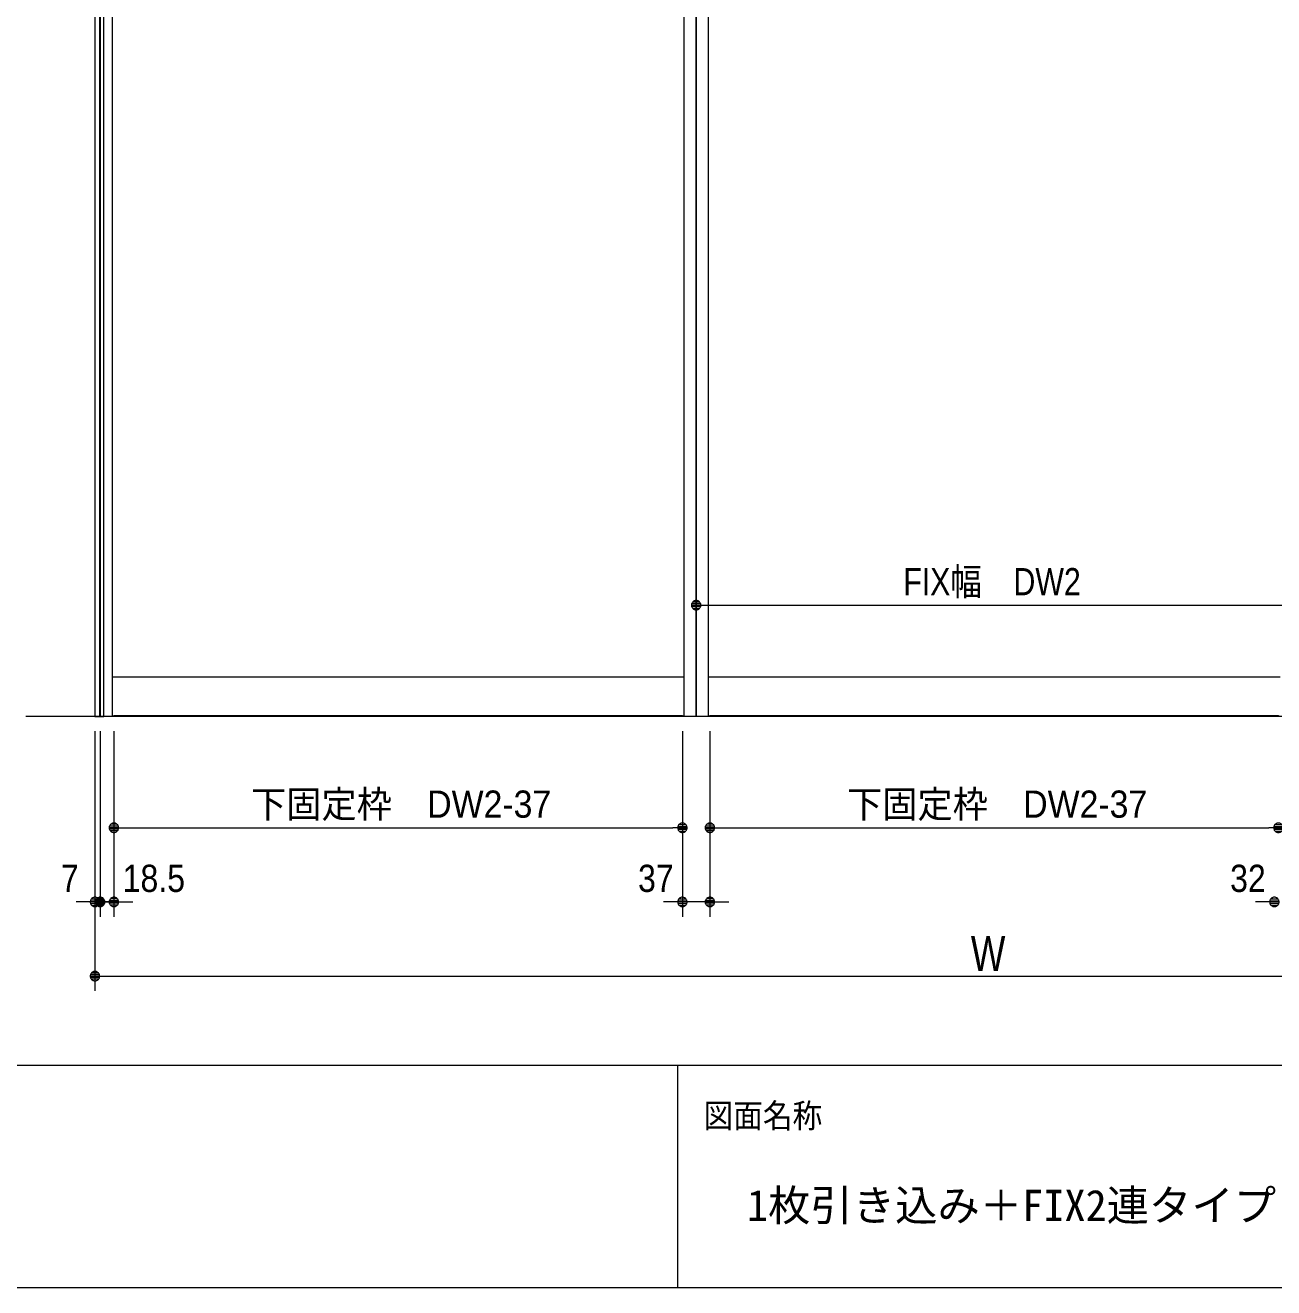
# Model space of a CAD drawing. Units: millimetres, scale not verified. Extents: x -6062 to 6062, y -3045 to 3045.
# Drawn here: x -4816 to -3134, y -2770 to -1068 of the extents above; entities that cross this region are included whole.
import ezdxf
from ezdxf.enums import TextEntityAlignment as Align

# ---------------------------------------------------------------- set-up
doc = ezdxf.new("R2010")
doc.units = ezdxf.units.MM
doc.header["$LTSCALE"] = 20
doc.linetypes.add('DOUBLE_CHAIN1', pattern=[8.8, 5, -1, 0.6, -0.6, 0.6, -1])
for name, color, linetype, lineweight in [('0-0_2寸法-2', 7, 'Continuous', 9), ('0-1_0', 7, 'Continuous', 9), ('0-2_2寸法-1', 7, 'Continuous', 9), ('0-4_3一般', 7, 'Continuous', 9), ('0-5_1図面枠', 7, 'Continuous', 9)]:
    doc.layers.add(name, color=color, linetype=linetype, lineweight=lineweight)
doc.styles.add('ＭＳ ゴシック', font='')
doc.styles.add('ＭＳ Ｐゴシック', font='')
doc.styles.get('ＭＳ ゴシック').set_extended_font_data('MS Gothic')
doc.styles.get('ＭＳ Ｐゴシック').set_extended_font_data('MS PGothic')

# ---------------------------------------------------------------- blocks, each defined once
blk = doc.blocks.new('_Dot')
at = {"layer": '0-1_0'}
for p, q in [((-10, 0), (-20, 0)), ((9.78, 2), (-9.78, 2)), ((7.99, 6), (-7.99, 6)), ((9.16, -3.98), (-9.16, -3.98)), ((6, -7.98), (-6, -7.98))]:
    blk.add_line(p, q, dxfattribs=at)
for points in [[(10, 0), (9.92, 1.25), (9.69, 2.49), (9.3, 3.68), (8.76, 4.82), (8.09, 5.88), (7.29, 6.85), (6.37, 7.71), (5.36, 8.44), (4.26, 9.05), (3.09, 9.51), (1.87, 9.82), (0.63, 9.98), (-0.63, 9.98), (-1.87, 9.82), (-3.09, 9.51), (-4.26, 9.05), (-5.36, 8.44), (-6.37, 7.71), (-7.29, 6.85), (-8.09, 5.88), (-8.76, 4.82), (-9.3, 3.68), (-9.69, 2.49), (-9.92, 1.25), (-10, 0), (0, 0)], [(-10, 0), (-9.92, -1.25), (-9.69, -2.49), (-9.3, -3.68), (-8.76, -4.82), (-8.09, -5.88), (-7.29, -6.85), (-6.37, -7.71), (-5.36, -8.44), (-4.26, -9.05), (-3.09, -9.51), (-1.87, -9.82), (-0.63, -9.98), (0.63, -9.98), (1.87, -9.82), (3.09, -9.51), (4.26, -9.05), (5.36, -8.44), (6.37, -7.71), (7.29, -6.85), (8.09, -5.88), (8.76, -4.82), (9.3, -3.68), (9.69, -2.49), (9.92, -1.25), (10, 0), (0, 0)]]:
    blk.add_lwpolyline(points, close=True, dxfattribs=at)
blk = doc.blocks.new('グループ-9')
at = {"layer": '0-4_3一般'}
for p, q in [((-58560, 7000), (-58560, -40000)), ((-8700, -40000), (-60560, -40000))]:
    blk.add_line(p, q, dxfattribs=at)
blk = doc.blocks.new('グループ-10')
at = {"layer": '0-4_3一般'}
for p, q in [((-58240, 6840), (-58240, -40000)), ((-42820, -40000), (-42820, 6840)), ((-42500, -40000), (-42500, 7000)), ((-42500, -40000), (-42500, 6840)), ((-42500, 6840), (-42500, -40000)), ((-42180, 6840), (-42180, -40000)), ((-42820, -38940), (-58240, -38940)), ((-26760, -38940), (-42180, -38940)), ((-42500, -40000), (-58560, -40000)), ((-58190, -40000), (-58190, -39970)), ((-58190, -39970), (-42870, -39970)), ((-42870, -40000), (-58190, -40000)), ((-42870, -39970), (-42870, -40000)), ((-26440, -40000), (-42500, -40000))]:
    blk.add_line(p, q, dxfattribs=at)
at = {"layer": '0-4_3一般', "linetype": 'DOUBLE_CHAIN1'}
for p, q in [((-58240, -24120), (-58240, -24440)), ((-42820, -24440), (-42820, -24120)), ((-42180, -24120), (-42180, -24440))]:
    blk.add_line(p, q, dxfattribs=at)
at = {"layer": '0-4_3一般'}
blk.add_lwpolyline([(-42500, 6840), (-58560, 6840), (-58560, -40000)], dxfattribs=at)
blk.add_lwpolyline([(-42130, -39970), (-26810, -39970), (-26810, -40000), (-42130, -40000)], close=True, dxfattribs=at)
blk.add_blockref('グループ-9', (0, 0), dxfattribs=at)
blk = doc.blocks.new('グループ-27')
at = {"layer": '0-4_3一般'}
for p, q in [((-58700, 7000), (-58700, -40000)), ((-58580, 7000), (-58580, -40000)), ((-58460, -40000), (-58460, 7000)), ((-58700, -40000), (-58460, -40000))]:
    blk.add_line(p, q, dxfattribs=at)
blk = doc.blocks.new('グループ-97')
at = {"layer": '0-5_1図面枠'}
for p, q in [((-80000, -49400), (80000, -49400)), ((-43000, -49400), (-43000, -55400))]:
    blk.add_line(p, q, dxfattribs=at)
blk.add_lwpolyline([(-80000, 55400), (80000, 55400), (80000, -55400), (-80000, -55400)], close=True, dxfattribs=at)
blk = doc.blocks.new('図面枠')
at = {"layer": '0-5_1図面枠'}
blk.add_blockref('グループ-97', (0, 0), dxfattribs=at)
at = {"layer": '0-5_1図面枠', "style": 'ＭＳ ゴシック', "width": 0.9}
blk.add_text('図面名称', height=650.9, dxfattribs=at).set_placement((-42300.1, -51283.9), align=Align.BOTTOM_LEFT)

msp = doc.modelspace()

# ---------------------------------------------------------------- linework, layer by layer
at = {"layer": '0-0_2寸法-2'}
for p, q in [((-4722.5, -2020), (-4722.5, -2270)), ((-4715.5, -2020), (-4715.5, -2270)), ((-4715.5, -2020), (-4715.5, -2270)), ((-4697, -2020), (-4697, -2270)), ((-3931, -2020), (-3931, -2270)), ((-3894, -2020), (-3894, -2270)), ((-4735.21, -2250), (-4747.92, -2250)), ((-4728.21, -2250), (-4740.92, -2250)), ((-4715.5, -2250), (-4722.5, -2250)), ((-4697, -2250), (-4715.5, -2250)), ((-4702.79, -2250), (-4690.08, -2250)), ((-4684.29, -2250), (-4671.58, -2250)), ((-3943.71, -2250), (-3956.42, -2250)), ((-3894, -2250), (-3931, -2250)), ((-3881.29, -2250), (-3868.58, -2250)), ((-3146.21, -2250), (-3158.92, -2250))]:
    msp.add_line(p, q, dxfattribs=at)
at = {"layer": '0-2_2寸法-1'}
for p, q in [((-3912.5, -1830), (-3912.3, -1830)), ((-3899.79, -1850), (-3122.21, -1850)), ((-4697, -2020), (-4697, -2170)), ((-3931, -2020), (-3931, -2170)), ((-3894, -2020), (-3894, -2170)), ((-4684.29, -2150), (-3943.71, -2150)), ((-3881.29, -2150), (-3140.71, -2150)), ((-4722.5, -2270), (-4722.5, -2370)), ((-4709.79, -2350), (-2328.21, -2350))]:
    msp.add_line(p, q, dxfattribs=at)

# ---------------------------------------------------------------- block references
at = {"layer": '0-0_2寸法-2', "xscale": 0.6356201, "yscale": 0.6356201}
for p in [(-4722.5, -2250), (-4715.5, -2250), (-3931, -2250), (-3133.5, -2250)]:
    msp.add_blockref('_Dot', p, dxfattribs=at)
at = {"layer": '0-0_2寸法-2', "xscale": 0.6356201, "yscale": 0.6356201, "rotation": 180}
for p in [(-4715.5, -2250), (-4697, -2250), (-3894, -2250)]:
    msp.add_blockref('_Dot', p, dxfattribs=at)
at = {"layer": '0-2_2寸法-1', "xscale": 0.6356201, "yscale": 0.6356201, "rotation": 180}
for p in [(-3912.5, -1850), (-4697, -2150), (-3894, -2150), (-4722.5, -2350)]:
    msp.add_blockref('_Dot', p, dxfattribs=at)
at = {"layer": '0-2_2寸法-1', "xscale": 0.6356201, "yscale": 0.6356201}
for p in [(-3931, -2150), (-3128, -2150)]:
    msp.add_blockref('_Dot', p, dxfattribs=at)
at = {"layer": '0-4_3一般', "xscale": 0.05, "yscale": 0.05}
for name in ['グループ-10', 'グループ-27']:
    msp.add_blockref(name, (-1787.5, 0), dxfattribs=at)
at = {"layer": '0-5_1図面枠', "xscale": 0.05, "yscale": 0.05}
msp.add_blockref('図面枠', (-1787.5, 0), dxfattribs=at)

# ---------------------------------------------------------------- texts
at = {"layer": '0-0_2寸法-2', "style": 'ＭＳ Ｐゴシック', "width": 0.9}
for s, height, p in [('7', 36.66, (-4768.4, -2247.52)), ('18.5', 36.69, (-4685.21, -2247.52)), ('37', 36.66, (-3990.8, -2247.52)), ('32', 36.66, (-3193.09, -2247.52))]:
    msp.add_text(s, height=height, dxfattribs=at).set_placement(p, align=Align.BOTTOM_LEFT)
at = {"layer": '0-2_2寸法-1', "style": 'ＭＳ Ｐゴシック'}
for s, height, width, p in [('FIX幅\u3000DW2', 36.69, 0.85, (-3633.5, -1847.65)), ('下固定枠\u3000DW2-37', 36.66, 0.95, (-4512.37, -2147.47)), ('下固定枠\u3000DW2-37', 36.66, 0.95, (-3709.37, -2147.47)), ('W', 47.17, 0.8, (-3542.46, -2357.07))]:
    msp.add_text(s, height=height, dxfattribs=dict(at, width=width)).set_placement(p, align=Align.BOTTOM_LEFT)
at = {"layer": '0-5_1図面枠', "style": 'ＭＳ ゴシック'}
msp.add_text('1枚引き込み＋FIX2連タイプ 特寸\u3000左勝手L\u3000枠有', height=41.84, dxfattribs=at).set_placement((-3844.15, -2692.37), align=Align.BOTTOM_LEFT)

doc.saveas('drawing.dxf')
